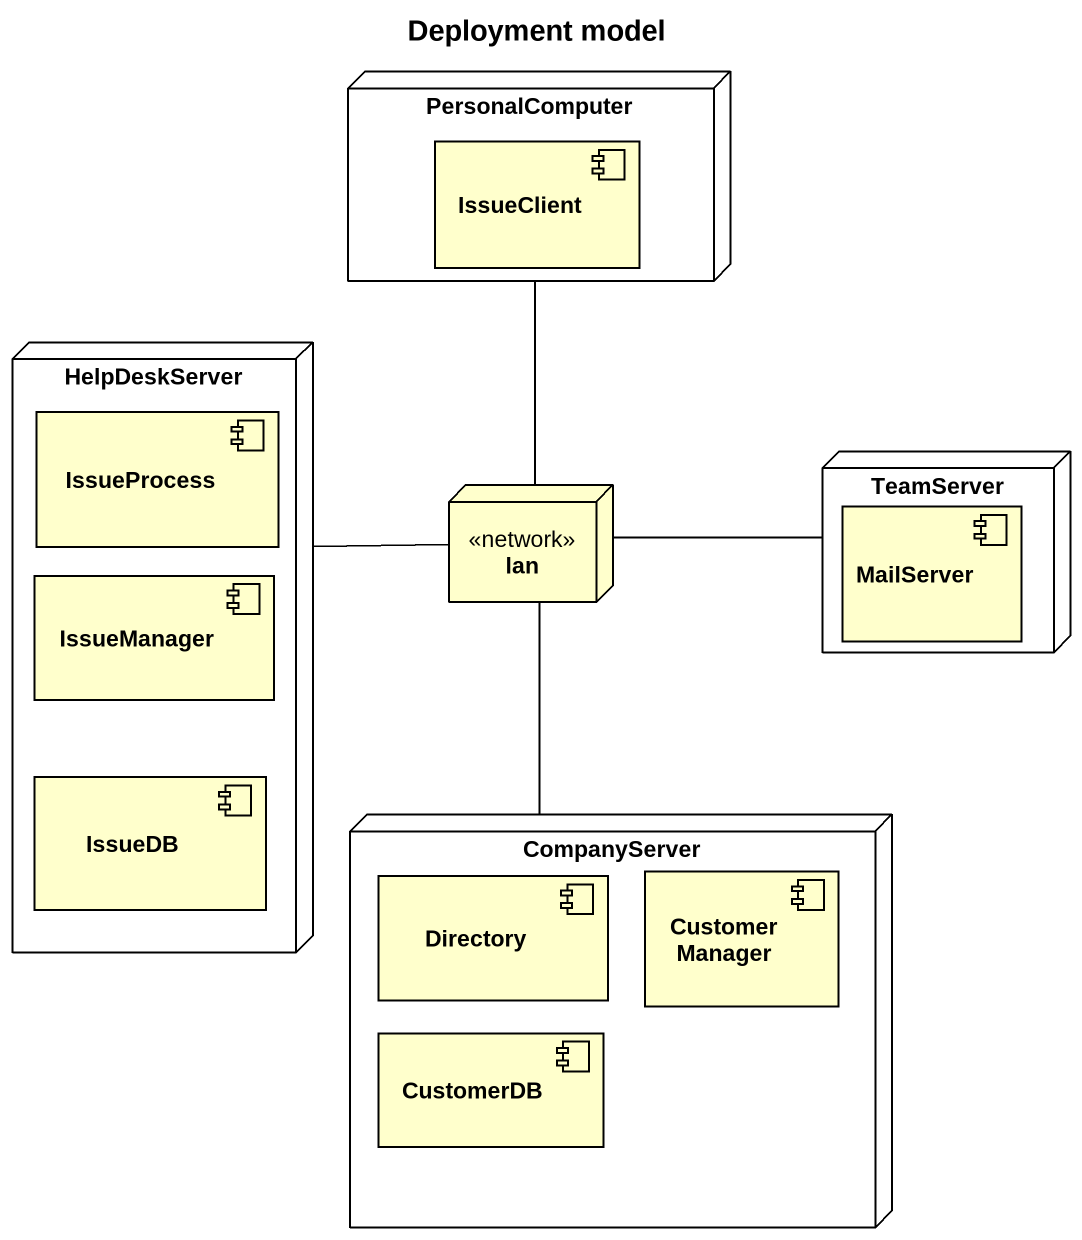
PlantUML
@startuml
title Deployment model
node PersonalComputer {
  component IssueClient
}
node HelpDeskServer {
  component IssueProcess
  component IssueManager
  component IssueDB
}
node lan <<network>>
node TeamServer {
  component MailServer
}
node CompanyServer {
  component Directory
  component CustomerManager
  component CustomerDB
}
lan -up- PersonalComputer
lan -left- HelpDeskServer
lan -right- TeamServer
lan -- CompanyServer
@enduml
